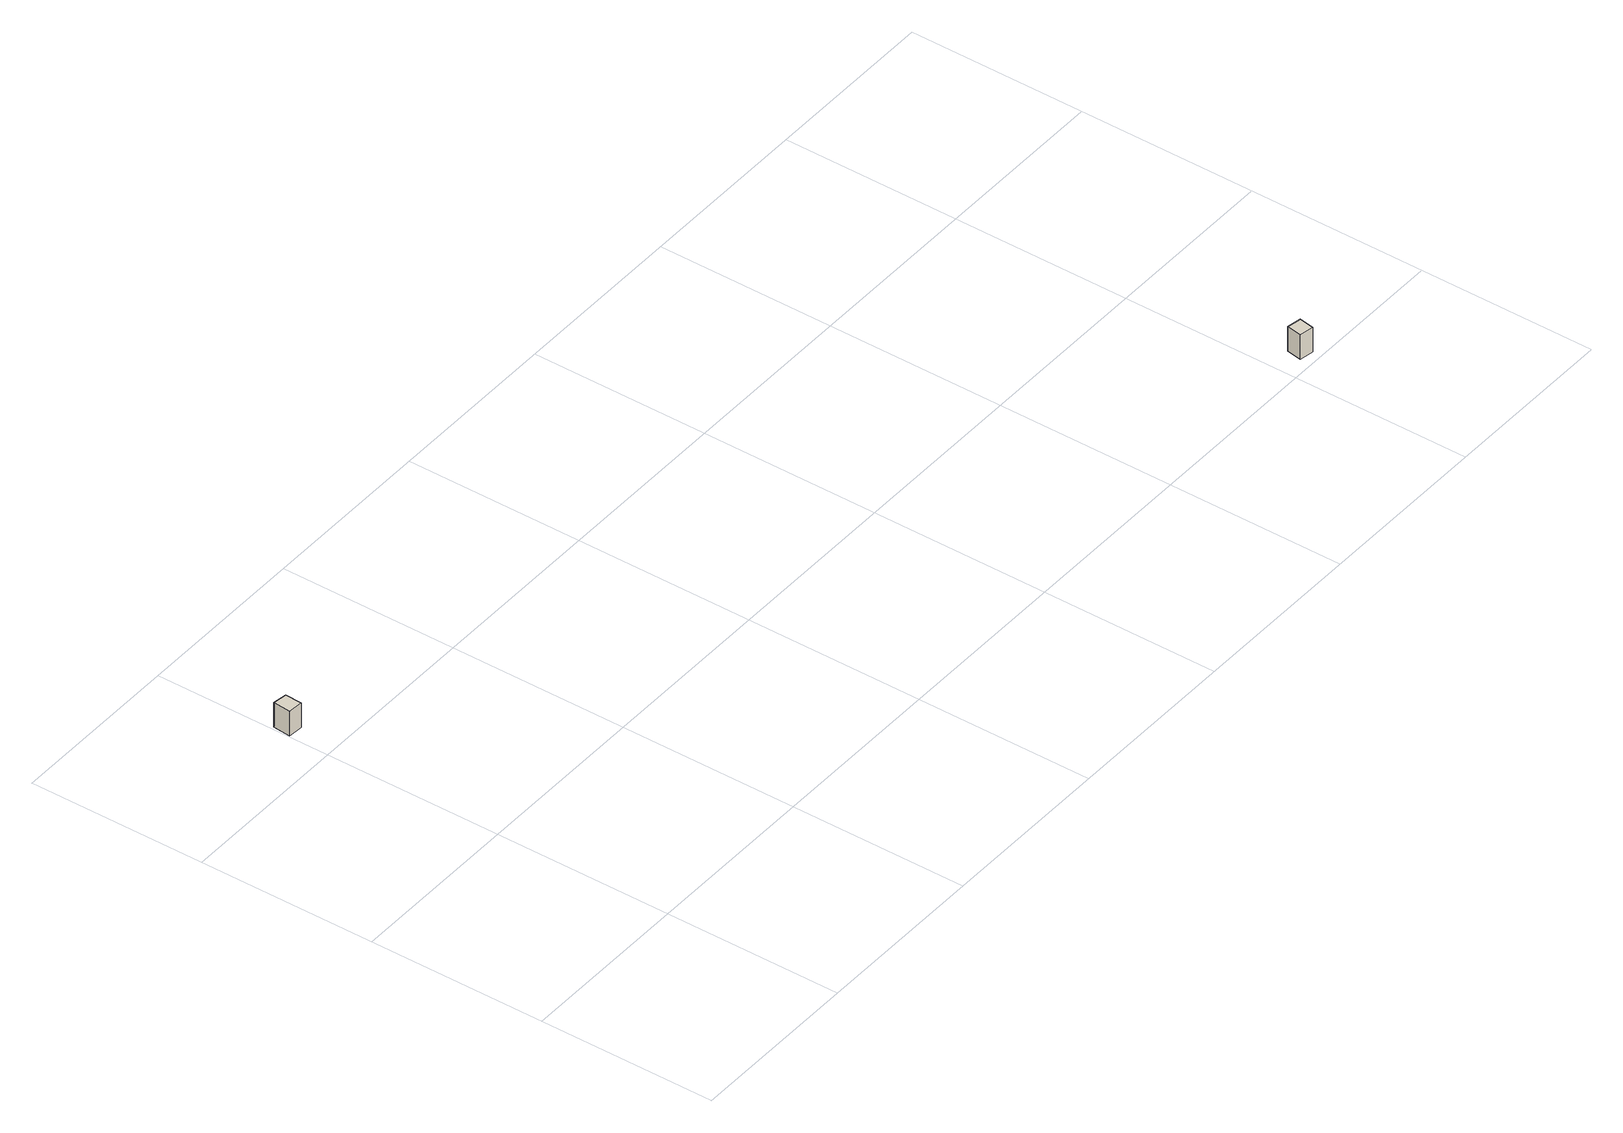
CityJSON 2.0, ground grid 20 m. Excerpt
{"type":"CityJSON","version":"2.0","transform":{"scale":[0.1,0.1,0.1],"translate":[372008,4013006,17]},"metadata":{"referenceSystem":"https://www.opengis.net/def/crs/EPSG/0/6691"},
"CityObjects":{
"building1":{"type":"Building","attributes":{"枝番":1,"利根川水系渡良瀬川洪水浸水想定区域（計画規模）.規模":"L1","利根川水系渡良瀬川洪水浸水想定区域（計画規模）.浸水ランク":"2","利根川水系渡良瀬川洪水浸水想定区域（計画規模）.浸水深":0.83,"利根川水系渡良瀬川洪水浸水想定区域（計画規模）.継続時間":6.6,"利根川水系渡良瀬川洪水浸水想定区域（想定最大規模）.規模":"L2","利根川水系渡良瀬川洪水浸水想定区域（想定最大規模）.浸水ランク":"2","利根川水系渡良瀬川洪水浸水想定区域（想定最大規模）.浸水深":1.53,"利根川水系渡良瀬川洪水浸水想定区域（想定最大規模）.継続時間":33.8,"利根川水系矢場川洪水浸水想定区域（想定最大規模）.規模":"L2","利根川水系矢場川洪水浸水想定区域（想定最大規模）.浸水ランク":"1","利根川水系矢場川洪水浸水想定区域（想定最大規模）.浸水深":0.37,"利根川水系多々良川洪水浸水想定区域（想定最大規模）.規模":"L2","利根川水系多々良川洪水浸水想定区域（想定最大規模）.浸水ランク":"1","利根川水系多々良川洪水浸水想定区域（想定最大規模）.浸水深":0.11,"利根川水系利根川洪水浸水想定区域（計画規模）.規模":"L1","利根川水系利根川洪水浸水想定区域（計画規模）.浸水ランク":"2","利根川水系利根川洪水浸水想定区域（計画規模）.浸水深":1.9,"利根川水系利根川洪水浸水想定区域（想定最大規模）.規模":"L2","利根川水系利根川洪水浸水想定区域（想定最大規模）.浸水ランク":"3","利根川水系利根川洪水浸水想定区域（想定最大規模）.浸水深":4.13,"BuildingDetails.prefecture":"10","BuildingDetails.city":"10207"},"geometry":[{"type":"Solid","lod":"1","boundaries":[[[[0,1,2,3]],[[2,4,5,3]],[[1,6,4,2]],[[0,7,6,1]],[[3,5,7,0]],[[4,6,7,5]]]]}]},
"building2":{"type":"Building","attributes":{"枝番":1,"利根川水系渡良瀬川洪水浸水想定区域（計画規模）.規模":"L1","利根川水系渡良瀬川洪水浸水想定区域（計画規模）.浸水ランク":"2","利根川水系渡良瀬川洪水浸水想定区域（計画規模）.浸水深":0.56,"利根川水系渡良瀬川洪水浸水想定区域（計画規模）.継続時間":2.4,"利根川水系渡良瀬川洪水浸水想定区域（想定最大規模）.規模":"L2","利根川水系渡良瀬川洪水浸水想定区域（想定最大規模）.浸水ランク":"2","利根川水系渡良瀬川洪水浸水想定区域（想定最大規模）.浸水深":1.28,"利根川水系渡良瀬川洪水浸水想定区域（想定最大規模）.継続時間":68.3,"利根川水系矢場川洪水浸水想定区域（想定最大規模）.規模":"L2","利根川水系矢場川洪水浸水想定区域（想定最大規模）.浸水ランク":"1","利根川水系矢場川洪水浸水想定区域（想定最大規模）.浸水深":0.32,"利根川水系利根川洪水浸水想定区域（計画規模）.規模":"L1","利根川水系利根川洪水浸水想定区域（計画規模）.浸水ランク":"2","利根川水系利根川洪水浸水想定区域（計画規模）.浸水深":2,"利根川水系利根川洪水浸水想定区域（想定最大規模）.規模":"L2","利根川水系利根川洪水浸水想定区域（想定最大規模）.浸水ランク":"3","利根川水系利根川洪水浸水想定区域（想定最大規模）.浸水深":4.23,"BuildingDetails.prefecture":"10","BuildingDetails.city":"10207"},"geometry":[{"type":"Solid","lod":"1","boundaries":[[[[8,9,10,11]],[[10,12,13,11]],[[9,14,12,10]],[[8,15,14,9]],[[11,13,15,8]],[[12,14,15,13]]]]}]}
},
"vertices":[
[2,446,0],[4,466,0],[20,464,0],[19,445,0],[20,464,30],[19,445,30],[4,466,30],[2,446,30],
[1024,12,1],[1027,29,1],[1043,26,1],[1040,9,1],[1043,26,31],[1040,9,31],[1027,29,31],[1024,12,31]
]}
